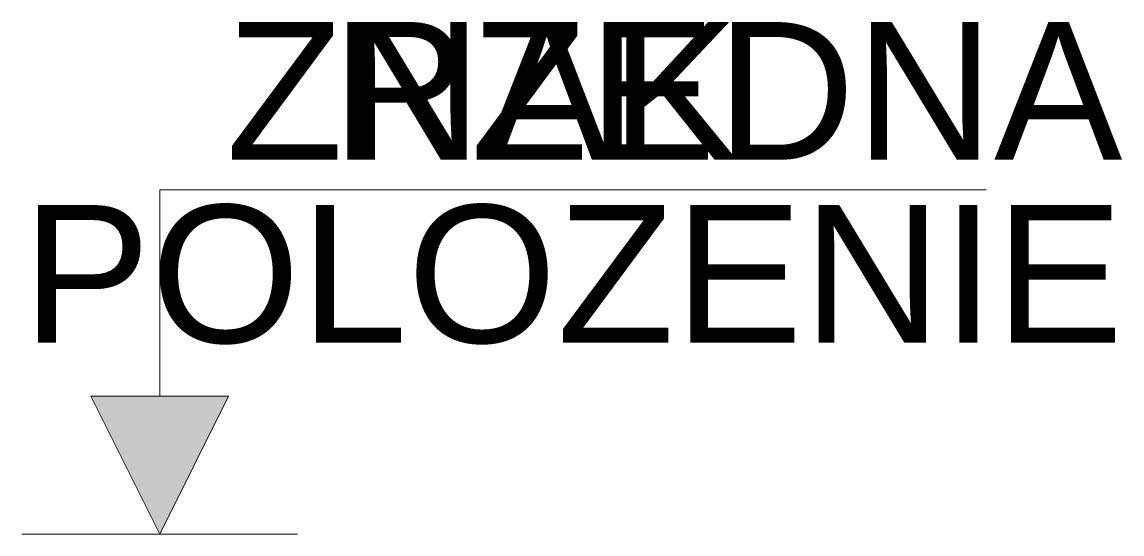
# Model space of a CAD drawing. Header units: millimetres. Extents: x -100 to 699, y 0 to 372.
import ezdxf
from ezdxf.enums import TextEntityAlignment as Align

# ---------------------------------------------------------------- set-up
doc = ezdxf.new("R2010")
doc.units = ezdxf.units.MM
doc.header["$LTSCALE"] = 10
doc.header["$MEASUREMENT"] = 0
doc.layers.add('G-Opisy', color=2, linetype='Continuous', lineweight=18)
doc.styles.add('Arial-GG', font='arial.ttf')

msp = doc.modelspace()

# ---------------------------------------------------------------- hatches: boundary and pattern name
at = {"layer": 'G-Opisy'}
msp.add_hatch(color=256, dxfattribs=at).paths.add_polyline_path([(-50, 100), (0, 0), (50, 100), (0, 100)])

# ---------------------------------------------------------------- linework, layer by layer
for p, q in [((0, 250), (600, 250)), ((-50, 100), (50, 100)), ((-100, 0), (100, 0))]:
    msp.add_line(p, q, dxfattribs=at)
at = {"layer": 'G-Opisy', "ltscale": 0.04}
for points in [[(0, 100), (0, 200), (0, 250)], [(-50, 100), (0, 0), (50, 100)]]:
    msp.add_lwpolyline(points, dxfattribs=at)

# ---------------------------------------------------------------- texts
at = {"layer": 'G-Opisy', "ltscale": 2, "style": 'Arial-GG'}
for tag, text, p in [('ZNAK', '-', (48.06, 321.79)), ('RZEDNA', '1,200', (124.72, 321.79))]:
    msp.add_attdef(tag, text=text, height=100, dxfattribs=at).set_placement(p, align=Align.MIDDLE_LEFT)
msp.add_attdef('POLOZENIE', text='d.k.', height=100, dxfattribs=at).set_placement((300, 188.86), align=Align.MIDDLE_CENTER)

doc.saveas('drawing.dxf')
